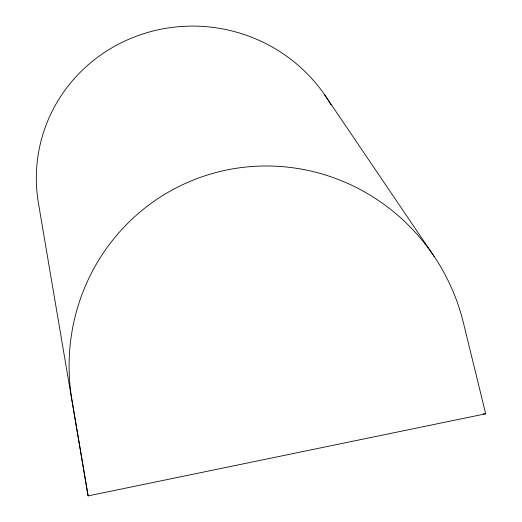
<?xml version="1.0" encoding="UTF-8"?>
<svg xmlns="http://www.w3.org/2000/svg" width="522" height="522" viewBox="0 0 522 522"><rect width="100%" height="100%" fill="white"/><g stroke="black" fill="none" stroke-linecap="round" stroke-linejoin="round"><path stroke-width="0.78" d="M88.114 495.9L485.682 413.796L463.392 322.707A203.482 199.469 66.6 0 0 228.114 169.722A203.482 199.469 66.6 0 0 71.977 400.191L88.114 495.9L38.406 203.006A157.768 153.285 9 0 1 141.436 34.419A157.768 153.285 9 0 1 331.052 104.902M483.241 413.9L485.682 413.796M324.677 94.841L434.167 256.452"/></g></svg>
